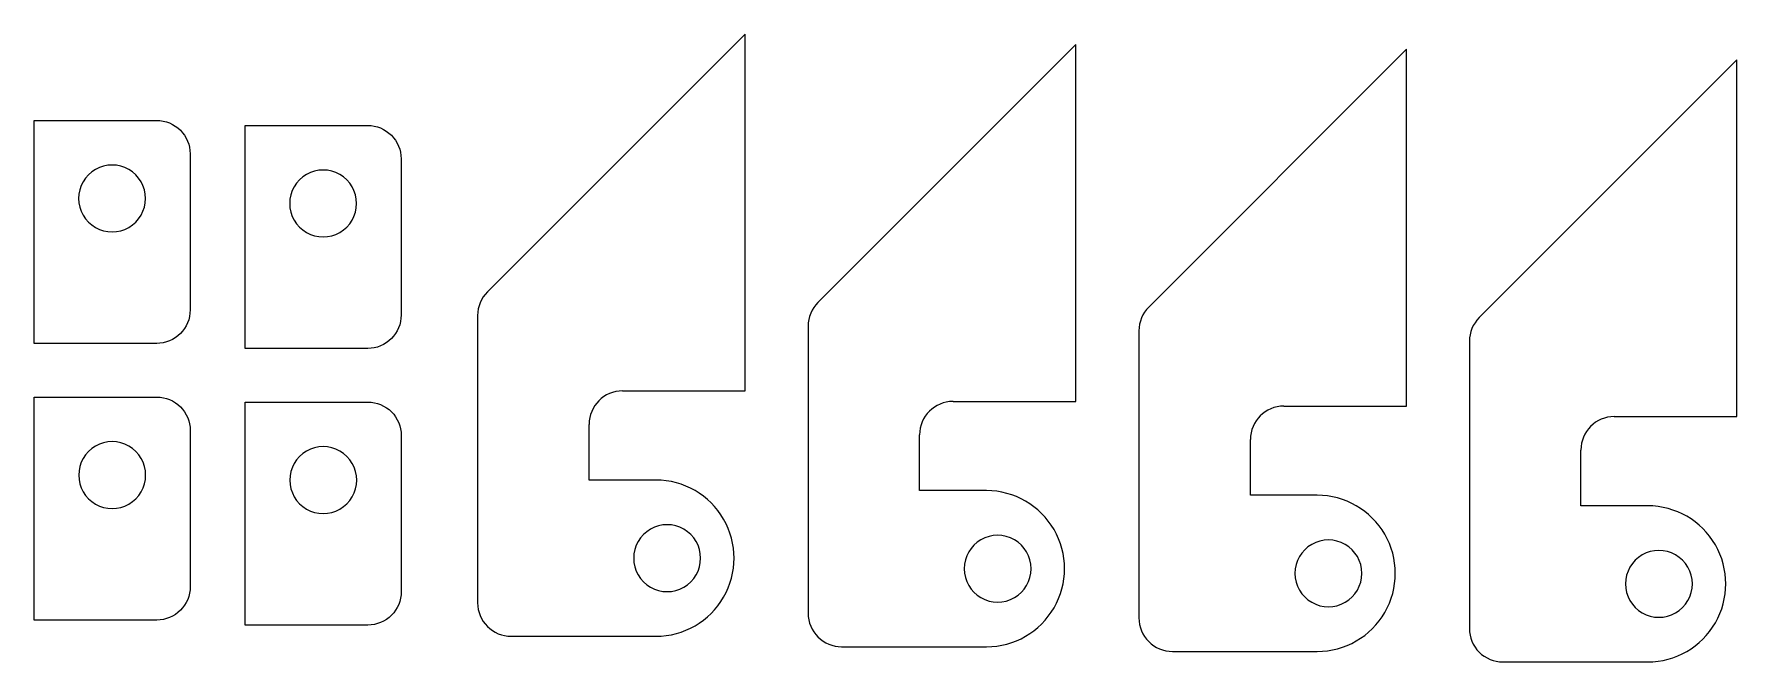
# Model space of a CAD drawing. Extents: x 7.8 to 84.2, y 265.5 to 293.6.
import ezdxf

# ---------------------------------------------------------------- set-up
doc = ezdxf.new("R2010")
doc.units = 0
doc.layers.get('0').update_dxf_attribs({"linetype": 'CONTINUOUS'})

msp = doc.modelspace()

# ---------------------------------------------------------------- linework, layer by layer
at = {"color": 7}
for points in [[(34.230763, 277.634513), (39.730762, 277.634513), (39.730762, 293.634513), (28.170103, 282.073854)], [(49.053854, 277.16288), (54.553853, 277.16288), (54.553853, 293.16288), (42.993194, 281.602221)], [(63.889205, 276.953759), (69.389205, 276.953759), (69.389205, 292.953759), (57.828546, 281.3931)], [(78.712295, 276.482126), (84.212295, 276.482126), (84.212295, 292.482126), (72.651636, 280.921467)], [(13.336302, 279.762711), (7.836302, 279.762711), (7.836302, 289.762711)], [(22.800849, 279.537823), (17.300849, 279.537823), (17.300849, 289.537824), (22.800849, 289.537824)], [(14.836302, 288.262711), (14.836302, 281.262711)], [(24.300849, 288.037824), (24.300849, 281.037824)], [(27.730762, 281.013192), (27.730762, 268.134514)], [(42.553853, 280.541559), (42.553853, 267.662881)], [(57.389205, 280.332438), (57.389205, 267.45376)], [(72.212295, 279.860805), (72.212295, 266.982127)], [(13.34111, 267.358856), (7.84111, 267.358856), (7.84111, 277.358857), (13.34111, 277.358857)], [(22.805658, 267.133968), (17.305657, 267.133968), (17.305657, 277.13397), (22.805658, 277.13397)], [(14.84111, 275.858857), (14.84111, 268.858858)], [(35.730762, 273.634514), (32.730763, 273.634514), (32.730763, 276.134514)], [(24.305657, 275.63397), (24.305657, 268.633971)], [(50.553853, 273.162881), (47.553854, 273.162881), (47.553854, 275.662881)], [(65.389205, 272.953759), (62.389206, 272.953759), (62.389206, 275.453759)], [(80.212295, 272.482126), (77.212296, 272.482126), (77.212296, 274.982126)], [(29.230762, 266.634512), (35.730762, 266.634512)], [(44.053853, 266.162879), (50.553853, 266.162879)], [(58.889205, 265.953757), (65.389205, 265.953757)], [(73.712295, 265.482124), (80.212295, 265.482124)]]:
    msp.add_lwpolyline(points, dxfattribs=at)
for points in [[(12.836302, 286.262711)], [(22.300849, 286.037824)], [(12.84111, 273.858857)], [(22.305656, 273.63397)], [(37.730764, 270.134513)], [(52.553855, 269.66288)], [(67.389206, 269.453758)], [(82.212296, 268.982125)]]:
    msp.add_lwpolyline(points, close=True, dxfattribs=at)
for points in [[(7.836302, 289.762711), (7.836302, 289.762711), (13.336302, 289.762711), (13.336302, 289.762711)], [(13.336302, 289.762711), (13.734127, 289.762711), (14.115658, 289.604676), (14.396962, 289.323371)], [(22.800849, 289.537824), (23.198674, 289.537824), (23.580205, 289.379789), (23.861509, 289.098484)], [(14.396962, 289.323371), (14.678267, 289.042067), (14.836302, 288.660536), (14.836302, 288.262711)], [(23.861509, 289.098484), (24.142814, 288.81718), (24.300849, 288.435649), (24.300849, 288.037824)], [(10.586302, 287.561749), (10.1222, 287.2938), (9.836302, 286.79861), (9.836302, 286.262711)], [(12.086302, 287.561749), (11.6222, 287.829699), (11.050404, 287.829699), (10.586302, 287.561749)], [(12.836302, 286.262711), (12.836302, 286.79861), (12.550404, 287.2938), (12.086302, 287.561749)], [(20.050849, 287.336862), (19.586747, 287.068913), (19.300849, 286.573722), (19.300849, 286.037824)], [(21.550849, 287.336862), (21.086748, 287.604811), (20.514951, 287.604811), (20.050849, 287.336862)], [(22.300849, 286.037824), (22.300849, 286.573722), (22.014951, 287.068913), (21.550849, 287.336862)], [(9.836302, 286.262711), (9.836302, 285.726813), (10.1222, 285.231622), (10.586302, 284.963673)], [(12.086302, 284.963673), (12.550404, 285.231622), (12.836302, 285.726813), (12.836302, 286.262711)], [(19.300849, 286.037824), (19.300849, 285.501926), (19.586747, 285.006735), (20.050849, 284.738786)], [(21.550849, 284.738786), (22.014951, 285.006735), (22.300849, 285.501926), (22.300849, 286.037824)], [(10.586302, 284.963673), (11.050404, 284.695724), (11.6222, 284.695724), (12.086302, 284.963673)], [(20.050849, 284.738786), (20.514951, 284.470837), (21.086748, 284.470837), (21.550849, 284.738786)], [(28.170103, 282.073854), (27.888798, 281.792549), (27.730762, 281.411018), (27.730762, 281.013192)], [(14.836302, 281.262711), (14.836302, 280.864887), (14.678267, 280.483356), (14.396962, 280.202051)], [(42.993194, 281.602221), (42.711889, 281.320916), (42.553853, 280.939385), (42.553853, 280.541559)], [(57.828546, 281.3931), (57.54724, 281.111795), (57.389205, 280.730263), (57.389205, 280.332438)], [(24.300849, 281.037824), (24.300849, 280.639999), (24.142814, 280.258468), (23.86151, 279.977163)], [(72.651636, 280.921467), (72.370331, 280.640162), (72.212295, 280.25863), (72.212295, 279.860805)], [(14.396962, 280.202051), (14.115658, 279.920746), (13.734127, 279.762711), (13.336302, 279.762711)], [(23.86151, 279.977163), (23.580205, 279.695859), (23.198674, 279.537823), (22.800849, 279.537823)], [(13.34111, 277.358857), (13.738935, 277.358857), (14.120465, 277.200822), (14.40177, 276.919517)], [(34.230763, 277.634513), (33.402336, 277.634513), (32.730763, 276.962941), (32.730763, 276.134514)], [(14.40177, 276.919517), (14.683075, 276.638213), (14.84111, 276.256682), (14.84111, 275.858857)], [(22.805658, 277.13397), (23.203482, 277.13397), (23.585013, 276.975935), (23.866318, 276.69463)], [(23.866318, 276.69463), (24.147622, 276.413326), (24.305657, 276.031795), (24.305657, 275.63397)], [(49.053854, 277.16288), (48.225427, 277.16288), (47.553854, 276.491308), (47.553854, 275.662881)], [(63.889205, 276.953759), (63.060778, 276.953759), (62.389206, 276.282186), (62.389206, 275.453759)], [(78.712295, 276.482126), (77.883869, 276.482126), (77.212296, 275.810553), (77.212296, 274.982126)], [(10.59111, 275.157895), (10.127008, 274.889946), (9.84111, 274.394756), (9.84111, 273.858857)], [(12.09111, 275.157895), (11.627008, 275.425845), (11.055211, 275.425845), (10.59111, 275.157895)], [(12.84111, 273.858857), (12.84111, 274.394756), (12.555211, 274.889946), (12.09111, 275.157895)], [(21.555971, 274.933917), (21.09171, 275.202109), (20.519603, 275.202109), (20.055341, 274.933917)], [(20.055341, 274.933917), (19.59108, 274.665726), (19.305267, 274.170128), (19.305657, 273.63397)], [(22.305656, 273.63397), (22.306046, 274.170128), (22.020233, 274.665726), (21.555971, 274.933917)], [(9.84111, 273.858857), (9.84111, 273.322959), (10.127008, 272.827768), (10.59111, 272.559819)], [(12.09111, 272.559819), (12.555211, 272.827768), (12.84111, 273.322959), (12.84111, 273.858857)], [(19.305657, 273.63397), (19.305267, 273.097812), (19.59108, 272.602214), (20.055341, 272.334023)], [(21.555971, 272.334023), (22.020233, 272.602214), (22.306046, 273.097812), (22.305656, 273.63397)], [(38.761852, 271.884513), (38.136637, 272.967417), (36.981192, 273.634514), (35.730762, 273.634514)], [(53.584943, 271.41288), (52.959728, 272.495784), (51.804283, 273.162881), (50.553853, 273.162881)], [(68.420295, 271.203759), (67.79508, 272.286663), (66.639635, 272.953759), (65.389205, 272.953759)], [(10.59111, 272.559819), (11.055211, 272.29187), (11.627008, 272.29187), (12.09111, 272.559819)], [(20.055341, 272.334023), (20.519603, 272.065831), (21.09171, 272.065831), (21.555971, 272.334023)], [(83.243385, 270.732126), (82.61817, 271.81503), (81.462725, 272.482126), (80.212295, 272.482126)], [(35.480762, 271.433552), (35.01666, 271.165602), (34.730762, 270.670411), (34.730762, 270.134513)], [(36.980763, 271.433552), (36.516661, 271.701501), (35.944864, 271.701501), (35.480762, 271.433552)], [(37.730764, 270.134513), (37.730764, 270.670411), (37.444865, 271.165602), (36.980763, 271.433552)], [(38.761852, 268.384512), (39.387067, 269.467416), (39.387067, 270.801609), (38.761852, 271.884513)], [(51.803854, 270.961919), (51.339752, 271.229868), (50.767955, 271.229868), (50.303853, 270.961919)], [(53.584943, 267.912879), (54.210158, 268.995783), (54.210158, 270.329976), (53.584943, 271.41288)], [(68.420295, 267.703758), (69.04551, 268.786662), (69.04551, 270.120855), (68.420295, 271.203759)], [(50.303853, 270.961919), (49.839751, 270.693969), (49.553853, 270.198778), (49.553853, 269.66288)], [(52.553855, 269.66288), (52.553855, 270.198778), (52.267956, 270.693969), (51.803854, 270.961919)], [(65.139205, 270.752797), (64.675103, 270.484848), (64.389204, 269.989657), (64.389204, 269.453758)], [(66.639206, 270.752797), (66.175104, 271.020747), (65.603307, 271.020747), (65.139205, 270.752797)], [(67.389206, 269.453758), (67.389206, 269.989657), (67.103308, 270.484848), (66.639206, 270.752797)], [(81.462296, 270.281164), (80.998194, 270.549113), (80.426397, 270.549113), (79.962295, 270.281164)], [(83.243385, 267.232125), (83.8686, 268.315029), (83.8686, 269.649222), (83.243385, 270.732126)], [(34.730762, 270.134513), (34.730762, 269.598614), (35.01666, 269.103423), (35.480762, 268.835474)], [(36.980763, 268.835474), (37.444865, 269.103423), (37.730764, 269.598614), (37.730764, 270.134513)], [(49.553853, 269.66288), (49.553853, 269.126981), (49.839751, 268.63179), (50.303853, 268.363841)], [(51.803854, 268.363841), (52.267956, 268.63179), (52.553855, 269.126981), (52.553855, 269.66288)], [(79.962295, 270.281164), (79.498193, 270.013215), (79.212294, 269.518024), (79.212294, 268.982125)], [(82.212296, 268.982125), (82.212296, 269.518024), (81.926398, 270.013215), (81.462296, 270.281164)], [(14.84111, 268.858858), (14.84111, 268.461033), (14.683075, 268.079502), (14.401771, 267.798197)], [(64.389204, 269.453758), (64.389204, 268.917859), (64.675103, 268.422669), (65.139205, 268.154719)], [(66.639206, 268.154719), (67.103308, 268.422669), (67.389206, 268.917859), (67.389206, 269.453758)], [(79.212294, 268.982125), (79.212294, 268.446226), (79.498193, 267.951036), (79.962295, 267.683086)], [(81.462296, 267.683086), (81.926398, 267.951036), (82.212296, 268.446226), (82.212296, 268.982125)], [(24.305657, 268.633971), (24.305658, 268.236145), (24.147623, 267.854614), (23.866319, 267.573309)], [(27.730762, 268.134514), (27.730762, 267.736689), (27.888797, 267.355157), (28.170101, 267.073852)], [(35.480762, 268.835474), (35.944864, 268.567524), (36.516661, 268.567524), (36.980763, 268.835474)], [(35.730762, 266.634512), (36.981192, 266.634512), (38.136637, 267.301608), (38.761852, 268.384512)], [(50.303853, 268.363841), (50.767955, 268.095891), (51.339752, 268.095891), (51.803854, 268.363841)], [(65.139205, 268.154719), (65.603307, 267.88677), (66.175104, 267.88677), (66.639206, 268.154719)], [(14.401771, 267.798197), (14.120466, 267.516892), (13.738935, 267.358856), (13.34111, 267.358856)], [(23.866319, 267.573309), (23.585014, 267.292004), (23.203483, 267.133968), (22.805658, 267.133968)], [(42.553853, 267.662881), (42.553853, 267.265056), (42.711888, 266.883524), (42.993192, 266.602219)], [(50.553853, 266.162879), (51.804283, 266.162879), (52.959728, 266.829975), (53.584943, 267.912879)], [(57.389205, 267.45376), (57.389204, 267.055934), (57.547239, 266.674403), (57.828544, 266.393098)], [(65.389205, 265.953757), (66.639635, 265.953757), (67.79508, 266.620854), (68.420295, 267.703758)], [(79.962295, 267.683086), (80.426397, 267.415137), (80.998194, 267.415137), (81.462296, 267.683086)], [(28.170101, 267.073852), (28.451406, 266.792547), (28.832937, 266.634512), (29.230762, 266.634512)], [(42.993192, 266.602219), (43.274497, 266.320914), (43.656028, 266.162879), (44.053853, 266.162879)], [(72.212295, 266.982127), (72.212295, 266.584301), (72.37033, 266.20277), (72.651634, 265.921465)], [(80.212295, 265.482124), (81.462725, 265.482124), (82.61817, 266.149221), (83.243385, 267.232125)], [(57.828544, 266.393098), (58.109848, 266.111793), (58.49138, 265.953757), (58.889205, 265.953757)], [(72.651634, 265.921465), (72.932939, 265.64016), (73.31447, 265.482124), (73.712295, 265.482124)]]:
    msp.add_open_spline(points, degree=3, dxfattribs=at)

doc.saveas('drawing.dxf')
